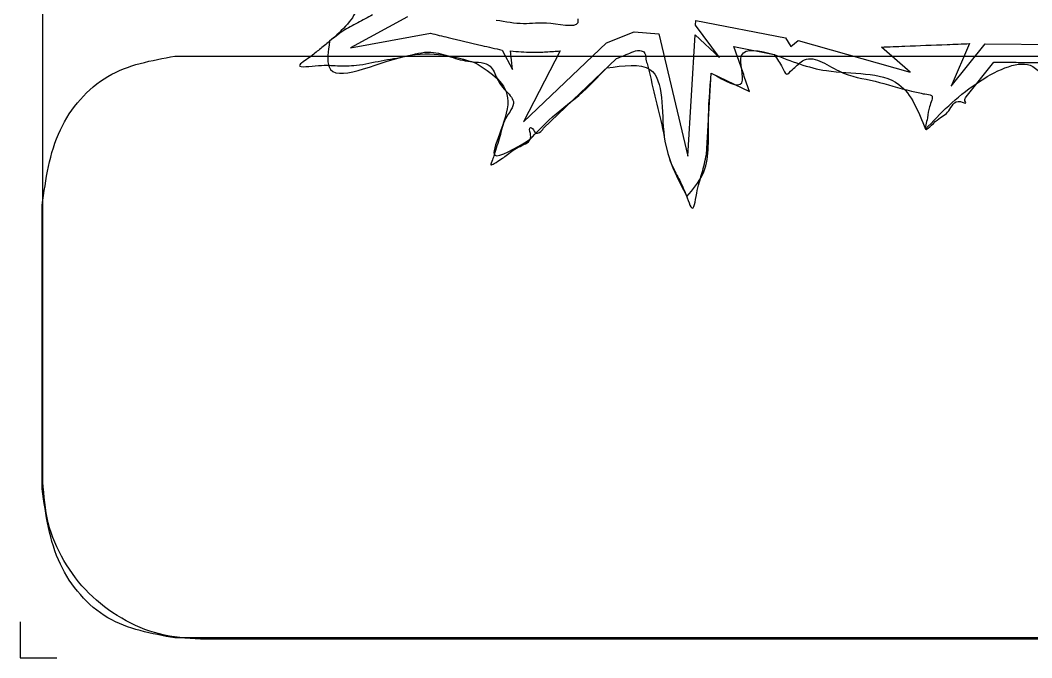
# Model space of a CAD drawing. Header units: inches. Extents: x 0.01 to 3.99, y 0.01 to 4.99.
# Drawn here: x 0.005 to 1.802, y 0.006 to 1.139 of the extents above; entities that cross this region are included whole.
import ezdxf

# ---------------------------------------------------------------- set-up
doc = ezdxf.new("R2010")
doc.units = ezdxf.units.IN
for name, color, linetype in [('Border', 7, 'CONTINUOUS'), ('Logo', 7, 'CONTINUOUS'), ('outline', 7, 'CONTINUOUS'), ('outline_2', 7, 'CONTINUOUS'), ('pcb_outline', 7, 'CONTINUOUS')]:
    doc.layers.add(name, color=color, linetype=linetype)

msp = doc.modelspace()

# ---------------------------------------------------------------- linework, layer by layer
at = {"layer": 'Border', "color": 7}
for points in [[(0.280138, 1.075567), (3.72736, 1.075567)], [(0.044436, 0.306009), (0.044436, 0.810649)], [(3.72736, 0.041091), (0.280138, 0.041091)]]:
    msp.add_lwpolyline(points, dxfattribs=at)
msp.add_lwpolyline([(0.280138, 1.075567)], close=True, dxfattribs=at)
for points, knots in [([(0.044436, 0.810649), (0.050586, 0.856682), (0.062412, 0.945195), (0.153934, 1.052563), (0.23836, 1.067952), (0.280138, 1.075567)], [0, 0, 0, 0, 0.137702, 0.264778, 0.389261, 0.389261, 0.389261, 0.389261]), ([(0.280138, 0.041091), (0.23836, 0.048706), (0.153934, 0.064096), (0.062412, 0.171463), (0.050586, 0.259976), (0.044436, 0.306009)], [0, 0, 0, 0, 0.124483, 0.251559, 0.389261, 0.389261, 0.389261, 0.389261])]:
    msp.add_open_spline(points, degree=3, knots=knots, dxfattribs=at)
at = {"layer": 'Logo', "color": 7}
for points in [[(0.693508, 1.145559), (0.591811, 1.090561), (0.734187, 1.11627)], [(0.964593, 1.084866), (0.899344, 0.958436), (1.046927, 1.099347), (1.096067, 1.118873), (1.139837, 1.115131), (1.191581, 0.897417), (1.204273, 1.113666), (1.247555, 1.072825), (1.205249, 1.130589), (1.205737, 1.13905), (1.365036, 1.107809), (1.374636, 1.092513), (1.387328, 1.103415), (1.586329, 1.047116), (1.535236, 1.0917)], [(1.692094, 1.09772), (1.659551, 1.02222), (1.719593, 1.097558), (1.847976, 1.096419), (1.859366, 1.038817), (1.893373, 1.096256), (1.95309, 1.062248), (1.969362, 1.100161), (2.074639, 1.098697), (2.12264, 1.07852), (2.100185, 1.098208), (2.21555, 1.098697)], [(0.861594, 1.08633), (0.880143, 1.051997), (0.876238, 1.084703)]]:
    msp.add_lwpolyline(points, dxfattribs=at)
for points, knots in [([(0.850854, 1.139701), (0.86766, 1.13678), (0.901318, 1.13093), (0.93908, 1.138714), (1.000667, 1.124481), (0.996516, 1.140887), (0.996551, 1.141463), (0.996723, 1.141806), (0.99681, 1.141979)], [0, 0, 0, 0, 0.048658, 0.097449, 0.146593, 0.147133, 0.147701, 0.148277, 0.148277, 0.148277, 0.148277]), ([(0.734187, 1.11627), (0.74462, 1.113757), (0.77491, 1.106463), (0.817304, 1.096156), (0.849419, 1.089031), (0.861594, 1.08633)], [0, 0, 0, 0, 0.032192, 0.093468, 0.13088, 0.13088, 0.13088, 0.13088]), ([(1.535236, 1.0917), (1.549129, 1.092247), (1.588027, 1.093779), (1.640314, 1.095753), (1.678707, 1.097212), (1.692094, 1.09772)], [0, 0, 0, 0, 0.041711, 0.116784, 0.156973, 0.156973, 0.156973, 0.156973]), ([(0.876238, 1.084703), (0.882582, 1.084132), (0.895266, 1.08299), (0.91438, 1.082445), (0.929191, 1.082431), (0.941957, 1.083275), (0.952323, 1.083886), (0.96063, 1.084549), (0.964593, 1.084866)], [0, 0, 0, 0, 0.019104, 0.038195, 0.057349, 0.063501, 0.076575, 0.0885, 0.0885, 0.0885, 0.0885])]:
    msp.add_open_spline(points, degree=3, knots=knots, dxfattribs=at)
at = {"layer": 'outline', "color": 7}
for points in [[(0.045406, 0.318474), (0.045406, 4.669337)], [(1.273416, 1.092607), (1.344954, 1.07856)], [(0.934955, 0.947403), (1.064809, 1.07141)], [(1.686021, 1.003209), (1.735153, 1.064895)], [(1.224347, 0.900368), (1.232864, 1.045445), (1.300811, 1.012521)], [(0.005186, 0.070038), (0.005186, 0.005871), (0.070025, 0.005871)], [(3.682295, 0.038677), (0.325203, 0.038677)]]:
    msp.add_lwpolyline(points, dxfattribs=at)
for points, knots in [([(0.631325, 1.148923), (0.622524, 1.14416), (0.604937, 1.134641), (0.578029, 1.120866), (0.556905, 1.103384), (0.536302, 1.087295), (0.521703, 1.074083), (0.48713, 1.052584), (0.540596, 1.060771), (0.567257, 1.057977), (0.606821, 1.058333), (0.646354, 1.068138), (0.690626, 1.074108), (0.732009, 1.087163), (0.770259, 1.073804), (0.803355, 1.063907), (0.841754, 1.065489), (0.851559, 1.034447), (0.865287, 1.015241), (0.890269, 0.992966), (0.863463, 0.964293), (0.858788, 0.93284), (0.848588, 0.906693), (0.845128, 0.892365), (0.838633, 0.879488), (0.855645, 0.88924), (0.868236, 0.898368), (0.888412, 0.914475), (0.912954, 0.922548), (0.912299, 0.937111), (0.908442, 0.950854), (0.918154, 0.946247), (0.918847, 0.936858), (0.929813, 0.940034), (0.933016, 0.944624), (0.934955, 0.947403)], [0, 0, 0, 0, 0.030062, 0.060073, 0.090062, 0.112929, 0.135796, 0.158664, 0.192375, 0.226103, 0.259739, 0.304587, 0.349469, 0.394169, 0.430242, 0.466311, 0.502381, 0.527525, 0.552672, 0.577844, 0.61123, 0.64471, 0.678195, 0.688279, 0.697468, 0.703878, 0.729672, 0.755467, 0.781261, 0.791544, 0.80212, 0.80643, 0.816416, 0.82313, 0.833427, 0.833427, 0.833427, 0.833427]), ([(1.064809, 1.07141), (1.069355, 1.073142), (1.078473, 1.076616), (1.091717, 1.082599), (1.103593, 1.086607), (1.116072, 1.08327), (1.116168, 1.072078), (1.123417, 1.047171), (1.132162, 1.004141), (1.147568, 0.946598), (1.154897, 0.897214), (1.174037, 0.859628), (1.186179, 0.837145), (1.201471, 0.78804), (1.20759, 0.841779), (1.217375, 0.867153), (1.222026, 0.889309), (1.224347, 0.900368)], [0, 0, 0, 0, 0.014595, 0.029273, 0.04352, 0.05229, 0.062326, 0.07257, 0.132275, 0.191988, 0.251656, 0.282301, 0.31294, 0.343584, 0.376402, 0.40924, 0.441964, 0.441964, 0.441964, 0.441964]), ([(1.300811, 1.012521), (1.297775, 1.021425), (1.291702, 1.039234), (1.282755, 1.065993), (1.276528, 1.08374), (1.273416, 1.092607)], [0, 0, 0, 0, 0.028222, 0.05645, 0.084643, 0.084643, 0.084643, 0.084643]), ([(1.344954, 1.07856), (1.347405, 1.07449), (1.352307, 1.066351), (1.360021, 1.056687), (1.365976, 1.037534), (1.37673, 1.052655), (1.385927, 1.058672), (1.408526, 1.082711), (1.461386, 1.040796), (1.523688, 1.033409), (1.570396, 1.016766), (1.600733, 1.011001), (1.611634, 1.007693), (1.631027, 1.007828), (1.618158, 0.983484), (1.619074, 0.968222), (1.60756, 0.933919), (1.635967, 0.966629), (1.656536, 0.973426), (1.665412, 1.001543), (1.687548, 0.989552), (1.682359, 0.997709), (1.684584, 1.00105), (1.686021, 1.003209)], [0, 0, 0, 0, 0.013923, 0.027846, 0.041769, 0.054127, 0.066484, 0.078842, 0.145739, 0.21264, 0.279517, 0.29173, 0.303944, 0.316157, 0.336543, 0.35693, 0.377317, 0.403713, 0.43011, 0.456507, 0.466227, 0.470204, 0.477458, 0.477458, 0.477458, 0.477458]), ([(1.735153, 1.064895), (1.744716, 1.064806), (1.76384, 1.06463), (1.792527, 1.064365), (1.811652, 1.064189), (1.821215, 1.064101)], [0, 0, 0, 0, 0.028688, 0.057377, 0.086065, 0.086065, 0.086065, 0.086065]), ([(0.325203, 0.038677), (0.300717, 0.040542), (0.251948, 0.044257), (0.183722, 0.073615), (0.125009, 0.11828), (0.080344, 0.176993), (0.050986, 0.245219), (0.047271, 0.293988), (0.045406, 0.318474)], [0, 0, 0, 0, 0.073244, 0.145882, 0.219126, 0.29237, 0.365008, 0.438251, 0.438251, 0.438251, 0.438251])]:
    msp.add_open_spline(points, degree=3, knots=knots, dxfattribs=at)
at = {"layer": 'outline_2', "color": 7}
for points in [[(0.045406, 0.318474), (0.045406, 4.669337)], [(0.005186, 0.070038), (0.005186, 0.005871), (0.070025, 0.005871)], [(0.005186, 0.070038), (0.005186, 0.005871), (0.070025, 0.005871)], [(3.682295, 0.038677), (0.325203, 0.038677)]]:
    msp.add_lwpolyline(points, dxfattribs=at)
for points, knots in [([(0.23866, 1.75822), (0.260317, 1.734684), (0.304872, 1.686265), (0.28828, 1.595113), (0.317108, 1.519755), (0.373671, 1.483952), (0.388531, 1.430467), (0.404504, 1.39103), (0.418728, 1.358448), (0.423558, 1.32478), (0.462353, 1.284383), (0.524498, 1.248804), (0.634977, 1.172773), (0.577804, 1.122216), (0.55479, 1.101865)], [0, 0, 0, 0, 0.090852, 0.186906, 0.257923, 0.320248, 0.376664, 0.417601, 0.448933, 0.483127, 0.516691, 0.609037, 0.724175, 0.801744, 0.801744, 0.801744, 0.801744]), ([(0.55479, 1.101865), (0.552364, 1.084244), (0.54264, 1.013612), (0.698099, 1.097989), (0.77631, 1.074852), (0.813734, 1.06378)], [0, 0, 0, 0, 0.045368, 0.181846, 0.30707, 0.30707, 0.30707, 0.30707]), ([(1.232871, 1.045449), (1.257496, 1.031493), (1.303081, 1.005658), (1.270743, 1.097049), (1.318802, 1.085082), (1.344952, 1.078571)], [0, 0, 0, 0, 0.057104, 0.105708, 0.163716, 0.163716, 0.163716, 0.163716]), ([(1.344952, 1.078571), (1.374617, 1.066653), (1.444316, 1.038651), (1.571294, 1.052881), (1.601195, 0.976922), (1.613567, 0.945494)], [0, 0, 0, 0, 0.097121, 0.228186, 0.320688, 0.320688, 0.320688, 0.320688]), ([(0.813734, 1.06378), (0.842303, 1.045805), (0.902518, 1.007917), (0.815421, 0.869817), (0.883542, 0.910992), (0.911541, 0.927916)], [0, 0, 0, 0, 0.08936, 0.188347, 0.257421, 0.257421, 0.257421, 0.257421]), ([(1.047235, 1.054635), (1.077265, 1.058764), (1.15506, 1.069462), (1.13671, 0.924777), (1.172595, 0.858099), (1.18989, 0.825963)], [0, 0, 0, 0, 0.076813, 0.198993, 0.312659, 0.312659, 0.312659, 0.312659]), ([(1.613567, 0.945494), (1.640125, 0.973657), (1.688127, 1.024561), (1.821837, 1.09109), (1.836177, 0.999091), (1.843996, 0.948932)], [0, 0, 0, 0, 0.123076, 0.222462, 0.341611, 0.341611, 0.341611, 0.341611]), ([(0.911541, 0.927916), (0.922202, 0.939552), (0.948424, 0.968172), (0.999328, 1.004201), (1.031212, 1.037766), (1.047235, 1.054635)], [0, 0, 0, 0, 0.04725, 0.116208, 0.185874, 0.185874, 0.185874, 0.185874]), ([(1.18989, 0.825963), (1.200361, 0.838287), (1.231434, 0.874859), (1.225669, 0.956788), (1.23051, 1.016388), (1.232871, 1.045449)], [0, 0, 0, 0, 0.047322, 0.140429, 0.229028, 0.229028, 0.229028, 0.229028]), ([(0.325203, 0.038677), (0.300717, 0.040542), (0.251948, 0.044257), (0.183722, 0.073615), (0.125009, 0.11828), (0.080344, 0.176993), (0.050986, 0.245219), (0.047271, 0.293988), (0.045406, 0.318474)], [0, 0, 0, 0, 0.073244, 0.145882, 0.219126, 0.29237, 0.365008, 0.438251, 0.438251, 0.438251, 0.438251])]:
    msp.add_open_spline(points, degree=3, knots=knots, dxfattribs=at)
at = {"layer": 'pcb_outline', "color": 7}
for points, knots in [([(0.23866, 1.75822), (0.260317, 1.734684), (0.304872, 1.686265), (0.28828, 1.595113), (0.317108, 1.519755), (0.373671, 1.483952), (0.388531, 1.430467), (0.404504, 1.39103), (0.418728, 1.358448), (0.423558, 1.32478), (0.462353, 1.284383), (0.524498, 1.248804), (0.634977, 1.172773), (0.577804, 1.122216), (0.55479, 1.101865)], [0, 0, 0, 0, 0.090852, 0.186906, 0.257923, 0.320248, 0.376664, 0.417601, 0.448933, 0.483127, 0.516691, 0.609037, 0.724175, 0.801744, 0.801744, 0.801744, 0.801744]), ([(0.55479, 1.101865), (0.552364, 1.084244), (0.54264, 1.013612), (0.698099, 1.097989), (0.77631, 1.074852), (0.813734, 1.06378)], [0, 0, 0, 0, 0.045368, 0.181846, 0.30707, 0.30707, 0.30707, 0.30707]), ([(1.232871, 1.045449), (1.257496, 1.031493), (1.303081, 1.005658), (1.270743, 1.097049), (1.318802, 1.085082), (1.344952, 1.078571)], [0, 0, 0, 0, 0.057104, 0.105708, 0.163716, 0.163716, 0.163716, 0.163716]), ([(1.344952, 1.078571), (1.374617, 1.066653), (1.444316, 1.038651), (1.571294, 1.052881), (1.601195, 0.976922), (1.613567, 0.945494)], [0, 0, 0, 0, 0.097121, 0.228186, 0.320688, 0.320688, 0.320688, 0.320688]), ([(0.813734, 1.06378), (0.842303, 1.045805), (0.902518, 1.007917), (0.815421, 0.869817), (0.883542, 0.910992), (0.911541, 0.927916)], [0, 0, 0, 0, 0.08936, 0.188347, 0.257421, 0.257421, 0.257421, 0.257421]), ([(1.047235, 1.054635), (1.077265, 1.058764), (1.15506, 1.069462), (1.13671, 0.924777), (1.172595, 0.858099), (1.18989, 0.825963)], [0, 0, 0, 0, 0.076813, 0.198993, 0.312659, 0.312659, 0.312659, 0.312659]), ([(1.613567, 0.945494), (1.640125, 0.973657), (1.688127, 1.024561), (1.821837, 1.09109), (1.836177, 0.999091), (1.843996, 0.948932)], [0, 0, 0, 0, 0.123076, 0.222462, 0.341611, 0.341611, 0.341611, 0.341611]), ([(0.911541, 0.927916), (0.922202, 0.939552), (0.948424, 0.968172), (0.999328, 1.004201), (1.031212, 1.037766), (1.047235, 1.054635)], [0, 0, 0, 0, 0.04725, 0.116208, 0.185874, 0.185874, 0.185874, 0.185874]), ([(1.18989, 0.825963), (1.200361, 0.838287), (1.231434, 0.874859), (1.225669, 0.956788), (1.23051, 1.016388), (1.232871, 1.045449)], [0, 0, 0, 0, 0.047322, 0.140429, 0.229028, 0.229028, 0.229028, 0.229028])]:
    msp.add_open_spline(points, degree=3, knots=knots, dxfattribs=at)

doc.saveas('drawing.dxf')
